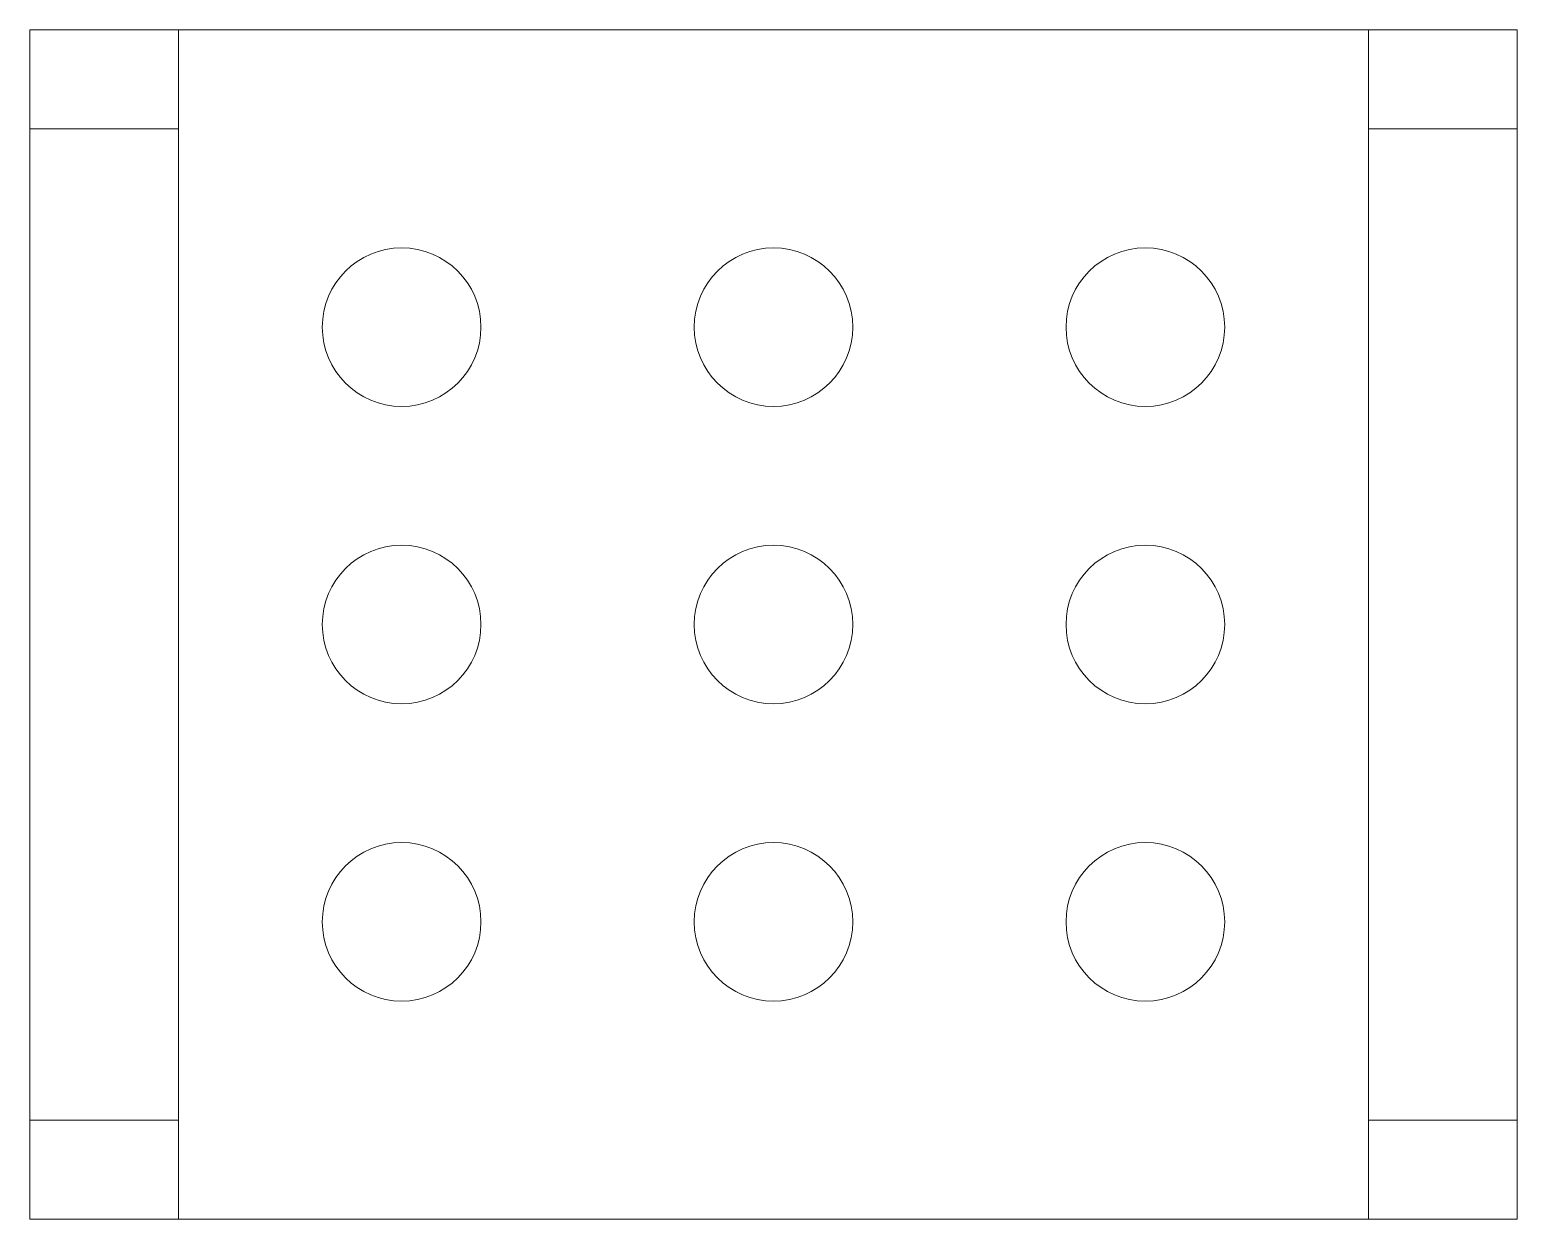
# Paper-space layout '_前视' of a CAD drawing. Header units: millimetres. Extents: x 0 to 30, y 0 to 24.
import ezdxf

# ---------------------------------------------------------------- set-up
doc = ezdxf.new("R2010")
doc.units = ezdxf.units.MM

psp = doc.layouts.new('_前视')

# ---------------------------------------------------------------- linework, layer by layer
at = {"color": 7, "linetype": 'Continuous', "lineweight": 15}
for p, q in [((0, 24), (0, 0)), ((30, 24), (0, 24)), ((3, 0), (3, 24)), ((27, 24), (27, 0)), ((30, 0), (30, 24)), ((3, 22), (0, 22)), ((30, 22), (27, 22)), ((0, 2), (3, 2)), ((27, 2), (30, 2)), ((0, 0), (30, 0))]:
    psp.add_line(p, q, dxfattribs=at)
for centre in [(7.5, 18), (15, 18), (22.5, 18), (7.5, 12), (15, 12), (22.5, 12), (7.5, 6), (15, 6), (22.5, 6)]:
    psp.add_circle(centre, 1.6, dxfattribs=at)

doc.saveas('drawing.dxf')
